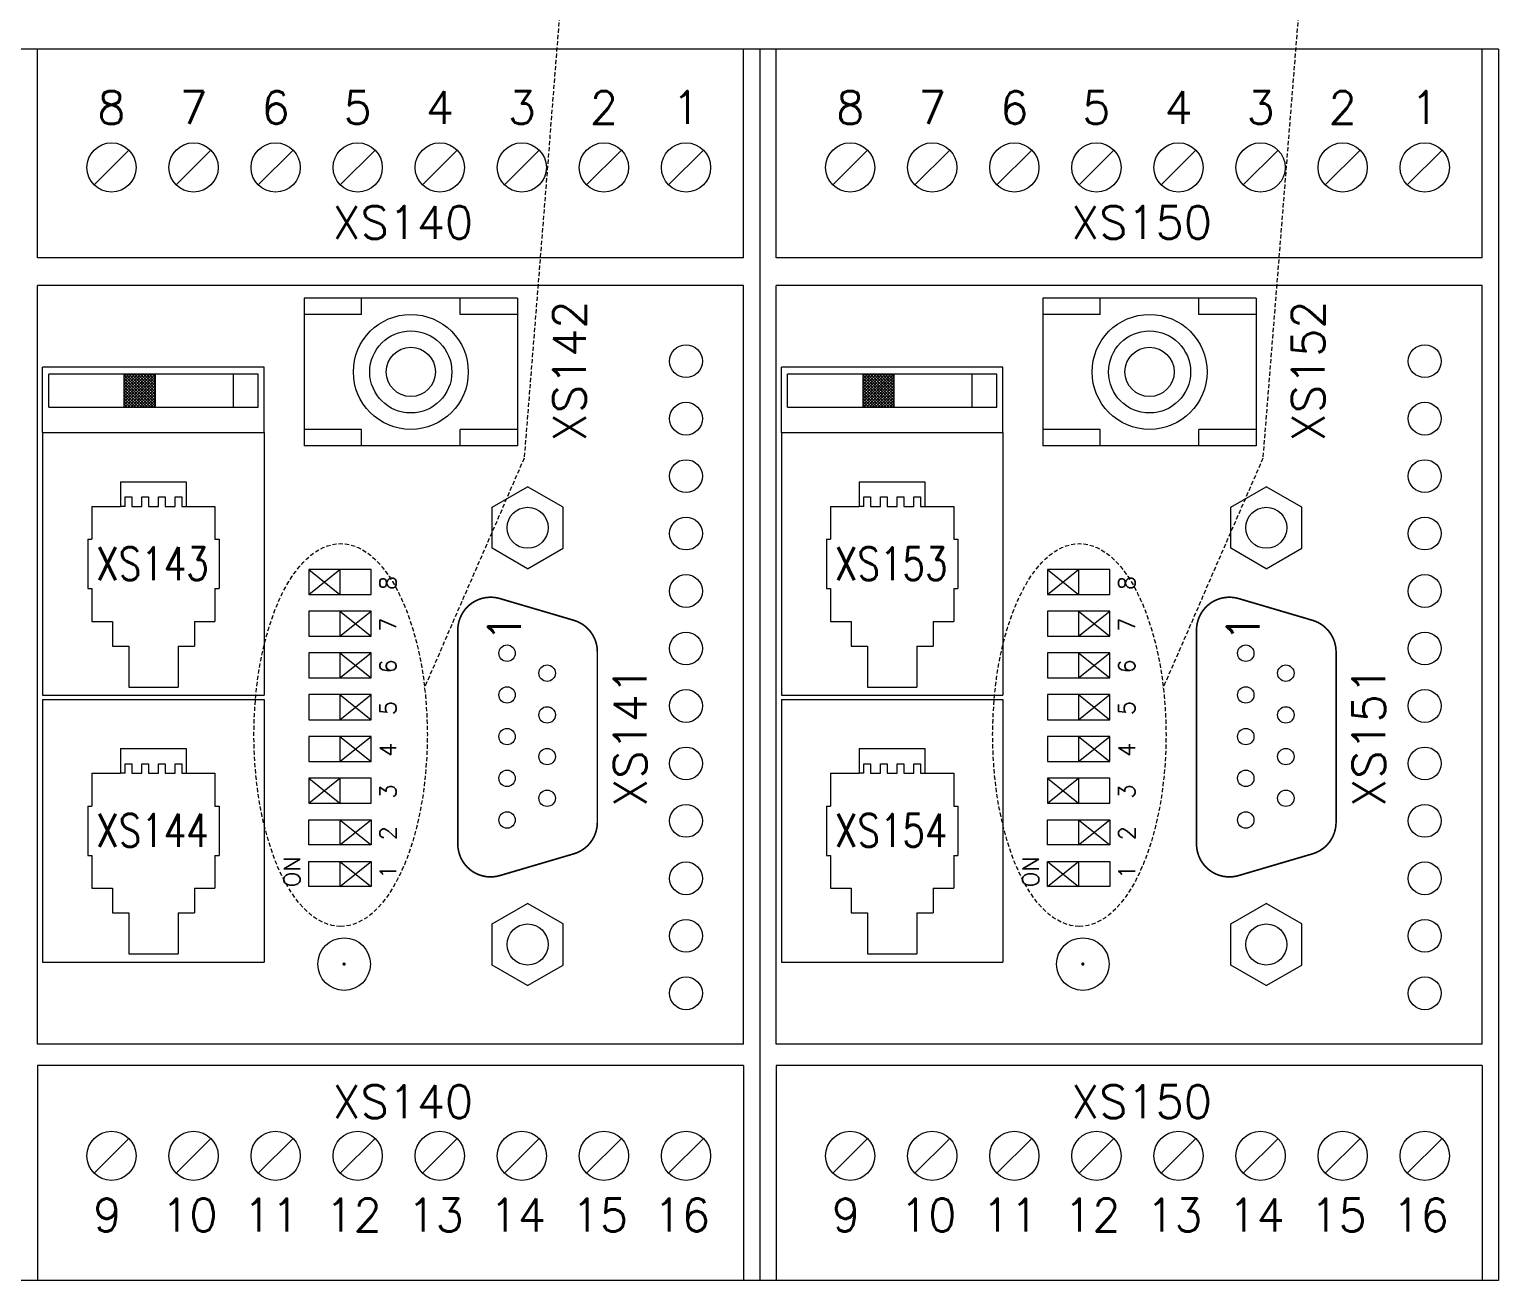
# Model space of a CAD drawing. Extents: x -2993 to 3661, y -4147 to -1441.
# Drawn here: x 2156.3 to 2245.8, y -3647.5 to -3571.3 of the extents above; entities that cross this region are included whole.
import ezdxf
from ezdxf.enums import TextEntityAlignment as Align

# ---------------------------------------------------------------- set-up
doc = ezdxf.new("R2010")
doc.units = 0
doc.header["$LTSCALE"] = 0.1
doc.header["$MEASUREMENT"] = 0
doc.linetypes.add('DASHED', pattern=[19.05, 12.7, -6.35])
doc.layers.get('0').update_dxf_attribs({"linetype": 'CONTINUOUS'})
doc.styles.get("Standard").update_dxf_attribs({"font": 'simplex.shx'})

msp = doc.modelspace()

# ---------------------------------------------------------------- hatches: boundary and pattern name
at = {"lineweight": 13}
h = msp.add_hatch(dxfattribs=at)
h.set_pattern_fill('ANSI37', color=256, angle=180, style=0)
h.set_pattern_definition([(225, (3435.30596, -1324.39629), (0.0883883476, -0.0883883476), []), (315, (3435.30596, -1324.39629), (0.0883883476, 0.0883883476), [])])
h.paths.add_polyline_path([(2162.034, -3594.282), (2163.939, -3594.282), (2163.939, -3592.258), (2162.034, -3592.258)])
h = msp.add_hatch(dxfattribs=at)
h.set_pattern_fill('ANSI37', color=256, angle=180, style=0)
h.set_pattern_definition([(225, (3480.30596, -1324.39629), (0.0883883476, -0.0883883476), []), (315, (3480.30596, -1324.39629), (0.0883883476, 0.0883883476), [])])
h.paths.add_polyline_path([(2207.034, -3594.282), (2208.939, -3594.282), (2208.939, -3592.258), (2207.034, -3592.258)])

# ---------------------------------------------------------------- linework, layer by layer
at = {"linetype": 'DASHED', "lineweight": 13, "ltscale": 0.2}
for p, q in [((2191.814, -3529.828), (2186.408, -3597.388)), ((2236.814, -3529.828), (2231.408, -3597.388)), ((2186.408, -3597.388), (2180.32, -3611.395)), ((2231.408, -3597.388), (2225.32, -3611.395))]:
    msp.add_line(p, q, dxfattribs=at)
at = {"lineweight": 13}
for p, q in [((2200.771, -3572.477), (2155.771, -3572.477)), ((2200.771, -3572.477), (2155.771, -3572.477)), ((2156.771, -3585.177), (2156.771, -3572.477)), ((2199.771, -3585.177), (2199.771, -3572.477)), ((2200.771, -3572.477), (2200.771, -3647.477)), ((2200.771, -3572.477), (2200.771, -3647.477)), ((2200.771, -3572.477), (2200.771, -3647.477)), ((2200.771, -3572.477), (2200.771, -3647.477)), ((2200.771, -3572.477), (2200.771, -3647.477)), ((2200.771, -3572.477), (2200.771, -3647.477)), ((2200.771, -3572.477), (2200.771, -3647.477)), ((2200.771, -3572.477), (2200.771, -3647.477)), ((2200.771, -3572.477), (2200.771, -3647.477)), ((2200.771, -3572.477), (2200.771, -3647.477)), ((2200.771, -3572.477), (2200.771, -3647.477)), ((2200.771, -3572.477), (2200.771, -3647.477)), ((2200.771, -3572.477), (2200.771, -3647.477)), ((2200.771, -3572.477), (2200.771, -3647.477)), ((2200.771, -3572.477), (2200.771, -3647.477)), ((2200.771, -3572.477), (2200.771, -3647.477)), ((2200.771, -3572.477), (2200.771, -3647.477)), ((2200.771, -3572.477), (2200.771, -3647.477)), ((2245.771, -3572.477), (2200.771, -3572.477)), ((2245.771, -3572.477), (2200.771, -3572.477)), ((2201.771, -3585.177), (2201.771, -3572.477)), ((2244.771, -3585.177), (2244.771, -3572.477)), ((2245.771, -3572.477), (2245.771, -3647.477)), ((2245.771, -3572.477), (2245.771, -3647.477)), ((2245.771, -3572.477), (2245.771, -3647.477)), ((2245.771, -3572.477), (2245.771, -3647.477)), ((2245.771, -3572.477), (2245.771, -3647.477)), ((2245.771, -3572.477), (2245.771, -3647.477)), ((2245.771, -3572.477), (2245.771, -3647.477)), ((2245.771, -3572.477), (2245.771, -3647.477)), ((2245.771, -3572.477), (2245.771, -3647.477)), ((2200.771, -3572.977), (2200.771, -3646.977)), ((2200.771, -3572.977), (2200.771, -3646.977)), ((2245.771, -3572.977), (2245.771, -3646.977)), ((2162.332, -3578.616), (2160.21, -3580.737)), ((2167.332, -3578.616), (2165.21, -3580.737)), ((2172.332, -3578.616), (2170.21, -3580.737)), ((2177.332, -3578.616), (2175.21, -3580.737)), ((2182.332, -3578.616), (2180.21, -3580.737)), ((2187.332, -3578.616), (2185.21, -3580.737)), ((2192.332, -3578.616), (2190.21, -3580.737)), ((2197.332, -3578.616), (2195.21, -3580.737)), ((2207.332, -3578.616), (2205.21, -3580.737)), ((2212.332, -3578.616), (2210.21, -3580.737)), ((2217.332, -3578.616), (2215.21, -3580.737)), ((2222.332, -3578.616), (2220.21, -3580.737)), ((2227.332, -3578.616), (2225.21, -3580.737)), ((2232.332, -3578.616), (2230.21, -3580.737)), ((2237.332, -3578.616), (2235.21, -3580.737)), ((2242.332, -3578.616), (2240.21, -3580.737)), ((2199.771, -3585.177), (2156.771, -3585.177)), ((2244.771, -3585.177), (2201.771, -3585.177)), ((2156.771, -3633.077), (2156.771, -3586.877)), ((2199.771, -3586.877), (2156.771, -3586.877)), ((2199.771, -3633.077), (2199.771, -3586.877)), ((2201.771, -3633.077), (2201.771, -3586.877)), ((2244.771, -3586.877), (2201.771, -3586.877)), ((2244.771, -3633.077), (2244.771, -3586.877)), ((2186.007, -3587.631), (2173.007, -3587.631)), ((2173.007, -3587.631), (2173.007, -3596.631)), ((2176.507, -3588.631), (2176.507, -3587.631)), ((2182.507, -3588.631), (2182.507, -3587.631)), ((2186.007, -3587.631), (2186.007, -3596.631)), ((2231.007, -3587.631), (2218.007, -3587.631)), ((2218.007, -3587.631), (2218.007, -3596.631)), ((2221.507, -3588.631), (2221.507, -3587.631)), ((2227.507, -3588.631), (2227.507, -3587.631)), ((2231.007, -3587.631), (2231.007, -3596.631)), ((2176.507, -3588.631), (2173.007, -3588.631)), ((2186.007, -3588.631), (2182.507, -3588.631)), ((2221.507, -3588.631), (2218.007, -3588.631)), ((2231.007, -3588.631), (2227.507, -3588.631)), ((2170.577, -3591.833), (2157.077, -3591.833)), ((2157.077, -3595.827), (2157.077, -3591.833)), ((2170.577, -3595.827), (2170.577, -3591.833)), ((2215.577, -3591.833), (2202.077, -3591.833)), ((2202.077, -3595.827), (2202.077, -3591.833)), ((2215.577, -3595.827), (2215.577, -3591.833)), ((2157.077, -3595.827), (2157.077, -3611.827)), ((2157.077, -3595.827), (2170.577, -3595.827)), ((2170.577, -3595.827), (2170.577, -3611.827)), ((2176.507, -3595.631), (2173.007, -3595.631)), ((2176.507, -3596.631), (2176.507, -3595.631)), ((2182.507, -3596.631), (2182.507, -3595.631)), ((2186.007, -3595.631), (2182.507, -3595.631)), ((2202.077, -3595.827), (2202.077, -3611.827)), ((2202.077, -3595.827), (2215.577, -3595.827)), ((2215.577, -3595.827), (2215.577, -3611.827)), ((2221.507, -3595.631), (2218.007, -3595.631)), ((2221.507, -3596.631), (2221.507, -3595.631)), ((2227.507, -3596.631), (2227.507, -3595.631)), ((2231.007, -3595.631), (2227.507, -3595.631)), ((2186.007, -3596.631), (2173.007, -3596.631)), ((2231.007, -3596.631), (2218.007, -3596.631)), ((2161.827, -3598.827), (2165.827, -3598.827)), ((2161.827, -3598.827), (2161.827, -3600.327)), ((2165.827, -3598.827), (2165.827, -3600.327)), ((2184.454, -3600.375), (2186.619, -3599.125)), ((2188.784, -3600.375), (2186.619, -3599.125)), ((2206.827, -3598.827), (2210.827, -3598.827)), ((2206.827, -3598.827), (2206.827, -3600.327)), ((2210.827, -3598.827), (2210.827, -3600.327)), ((2229.454, -3600.375), (2231.619, -3599.125)), ((2233.784, -3600.375), (2231.619, -3599.125)), ((2160.077, -3600.327), (2160.077, -3602.327)), ((2160.077, -3600.327), (2161.827, -3600.327)), ((2162.1, -3600.327), (2161.827, -3600.327)), ((2165.554, -3600.327), (2165.827, -3600.327)), ((2165.827, -3600.327), (2167.577, -3600.327)), ((2167.577, -3600.327), (2167.577, -3602.327)), ((2184.454, -3602.875), (2184.454, -3600.375)), ((2188.784, -3602.875), (2188.784, -3600.375)), ((2205.077, -3600.327), (2205.077, -3602.327)), ((2205.077, -3600.327), (2206.827, -3600.327)), ((2207.1, -3600.327), (2206.827, -3600.327)), ((2210.554, -3600.327), (2210.827, -3600.327)), ((2210.827, -3600.327), (2212.577, -3600.327)), ((2212.577, -3600.327), (2212.577, -3602.327)), ((2229.454, -3602.875), (2229.454, -3600.375)), ((2233.784, -3602.875), (2233.784, -3600.375)), ((2159.827, -3602.327), (2160.077, -3602.327)), ((2159.827, -3602.327), (2159.827, -3605.327)), ((2167.577, -3602.327), (2167.827, -3602.327)), ((2167.827, -3602.327), (2167.827, -3605.327)), ((2204.827, -3602.327), (2205.077, -3602.327)), ((2204.827, -3602.327), (2204.827, -3605.327)), ((2212.577, -3602.327), (2212.827, -3602.327)), ((2212.827, -3602.327), (2212.827, -3605.327)), ((2186.619, -3604.125), (2184.454, -3602.875)), ((2186.619, -3604.125), (2188.784, -3602.875)), ((2231.619, -3604.125), (2229.454, -3602.875)), ((2231.619, -3604.125), (2233.784, -3602.875)), ((2173.284, -3605.692), (2175.189, -3604.168)), ((2173.284, -3604.168), (2175.189, -3605.692)), ((2218.284, -3605.692), (2220.189, -3604.168)), ((2218.284, -3604.168), (2220.189, -3605.692)), ((2159.827, -3605.327), (2160.077, -3605.327)), ((2160.077, -3605.327), (2160.077, -3607.327)), ((2167.577, -3605.327), (2167.827, -3605.327)), ((2167.577, -3605.327), (2167.577, -3607.327)), ((2204.827, -3605.327), (2205.077, -3605.327)), ((2205.077, -3605.327), (2205.077, -3607.327)), ((2212.577, -3605.327), (2212.827, -3605.327)), ((2212.577, -3605.327), (2212.577, -3607.327)), ((2175.189, -3608.232), (2177.094, -3606.708)), ((2175.189, -3606.708), (2177.094, -3608.232)), ((2220.189, -3608.232), (2222.094, -3606.708)), ((2220.189, -3606.708), (2222.094, -3608.232)), ((2160.077, -3607.327), (2161.327, -3607.327)), ((2161.327, -3607.327), (2161.327, -3608.827)), ((2166.327, -3607.327), (2167.577, -3607.327)), ((2166.327, -3607.327), (2166.327, -3608.827)), ((2205.077, -3607.327), (2206.327, -3607.327)), ((2206.327, -3607.327), (2206.327, -3608.827)), ((2211.327, -3607.327), (2212.577, -3607.327)), ((2211.327, -3607.327), (2211.327, -3608.827)), ((2161.327, -3608.827), (2162.327, -3608.827)), ((2162.327, -3608.827), (2162.327, -3611.327)), ((2165.327, -3608.827), (2165.327, -3611.327)), ((2165.327, -3608.827), (2166.327, -3608.827)), ((2175.189, -3610.772), (2177.094, -3609.248)), ((2175.189, -3609.248), (2177.094, -3610.772)), ((2206.327, -3608.827), (2207.327, -3608.827)), ((2207.327, -3608.827), (2207.327, -3611.327)), ((2210.327, -3608.827), (2210.327, -3611.327)), ((2210.327, -3608.827), (2211.327, -3608.827)), ((2220.189, -3610.772), (2222.094, -3609.248)), ((2220.189, -3609.248), (2222.094, -3610.772)), ((2157.077, -3611.827), (2170.577, -3611.827)), ((2157.077, -3612.077), (2170.577, -3612.077)), ((2157.077, -3612.077), (2157.077, -3628.077)), ((2162.327, -3611.327), (2165.327, -3611.327)), ((2170.577, -3612.077), (2170.577, -3628.077)), ((2175.189, -3613.312), (2177.094, -3611.788)), ((2175.189, -3611.788), (2177.094, -3613.312)), ((2202.077, -3611.827), (2215.577, -3611.827)), ((2202.077, -3612.077), (2215.577, -3612.077)), ((2202.077, -3612.077), (2202.077, -3628.077)), ((2207.327, -3611.327), (2210.327, -3611.327)), ((2215.577, -3612.077), (2215.577, -3628.077)), ((2220.189, -3613.312), (2222.094, -3611.788)), ((2220.189, -3611.788), (2222.094, -3613.312)), ((2175.189, -3615.852), (2177.094, -3614.328)), ((2175.189, -3614.328), (2177.094, -3615.852)), ((2220.189, -3615.852), (2222.094, -3614.328)), ((2220.189, -3614.328), (2222.094, -3615.852)), ((2161.827, -3615.077), (2165.827, -3615.077)), ((2161.827, -3615.077), (2161.827, -3616.577)), ((2165.827, -3615.077), (2165.827, -3616.577)), ((2206.827, -3615.077), (2210.827, -3615.077)), ((2206.827, -3615.077), (2206.827, -3616.577)), ((2210.827, -3615.077), (2210.827, -3616.577)), ((2160.077, -3616.577), (2160.077, -3618.577)), ((2160.077, -3616.577), (2161.827, -3616.577)), ((2162.1, -3616.577), (2161.827, -3616.577)), ((2165.554, -3616.577), (2165.827, -3616.577)), ((2165.827, -3616.577), (2167.577, -3616.577)), ((2167.577, -3616.577), (2167.577, -3618.577)), ((2205.077, -3616.577), (2205.077, -3618.577)), ((2205.077, -3616.577), (2206.827, -3616.577)), ((2207.1, -3616.577), (2206.827, -3616.577)), ((2210.554, -3616.577), (2210.827, -3616.577)), ((2210.827, -3616.577), (2212.577, -3616.577)), ((2212.577, -3616.577), (2212.577, -3618.577)), ((2173.284, -3618.392), (2175.189, -3616.868)), ((2173.284, -3616.868), (2175.189, -3618.392)), ((2218.284, -3618.392), (2220.189, -3616.868)), ((2218.284, -3616.868), (2220.189, -3618.392)), ((2159.827, -3618.577), (2160.077, -3618.577)), ((2159.827, -3618.577), (2159.827, -3621.577)), ((2167.577, -3618.577), (2167.827, -3618.577)), ((2167.827, -3618.577), (2167.827, -3621.577)), ((2204.827, -3618.577), (2205.077, -3618.577)), ((2204.827, -3618.577), (2204.827, -3621.577)), ((2212.577, -3618.577), (2212.827, -3618.577)), ((2212.827, -3618.577), (2212.827, -3621.577)), ((2175.189, -3620.932), (2177.094, -3619.408)), ((2175.189, -3619.408), (2177.094, -3620.932)), ((2220.189, -3620.932), (2222.094, -3619.408)), ((2220.189, -3619.408), (2222.094, -3620.932)), ((2159.827, -3621.577), (2160.077, -3621.577)), ((2160.077, -3621.577), (2160.077, -3623.577)), ((2167.577, -3621.577), (2167.577, -3623.577)), ((2167.577, -3621.577), (2167.827, -3621.577)), ((2175.189, -3623.472), (2177.094, -3621.948)), ((2175.189, -3621.948), (2177.094, -3623.472)), ((2204.827, -3621.577), (2205.077, -3621.577)), ((2205.077, -3621.577), (2205.077, -3623.577)), ((2212.577, -3621.577), (2212.577, -3623.577)), ((2212.577, -3621.577), (2212.827, -3621.577)), ((2218.284, -3623.472), (2220.189, -3621.948)), ((2218.284, -3621.948), (2220.189, -3623.472)), ((2160.077, -3623.577), (2161.327, -3623.577)), ((2161.327, -3623.577), (2161.327, -3625.077)), ((2166.327, -3623.577), (2166.327, -3625.077)), ((2166.327, -3623.577), (2167.577, -3623.577)), ((2205.077, -3623.577), (2206.327, -3623.577)), ((2206.327, -3623.577), (2206.327, -3625.077)), ((2211.327, -3623.577), (2211.327, -3625.077)), ((2211.327, -3623.577), (2212.577, -3623.577)), ((2184.454, -3625.755), (2186.619, -3624.505)), ((2188.784, -3625.755), (2186.619, -3624.505)), ((2229.454, -3625.755), (2231.619, -3624.505)), ((2233.784, -3625.755), (2231.619, -3624.505)), ((2161.327, -3625.077), (2162.327, -3625.077)), ((2162.327, -3625.077), (2162.327, -3627.577)), ((2165.327, -3625.077), (2166.327, -3625.077)), ((2165.327, -3625.077), (2165.327, -3627.577)), ((2206.327, -3625.077), (2207.327, -3625.077)), ((2207.327, -3625.077), (2207.327, -3627.577)), ((2210.327, -3625.077), (2211.327, -3625.077)), ((2210.327, -3625.077), (2210.327, -3627.577)), ((2184.454, -3628.255), (2184.454, -3625.755)), ((2188.784, -3628.255), (2188.784, -3625.755)), ((2229.454, -3628.255), (2229.454, -3625.755)), ((2233.784, -3628.255), (2233.784, -3625.755)), ((2157.077, -3628.077), (2170.577, -3628.077)), ((2162.327, -3627.577), (2165.327, -3627.577)), ((2186.619, -3629.505), (2184.454, -3628.255)), ((2186.619, -3629.505), (2188.784, -3628.255)), ((2202.077, -3628.077), (2215.577, -3628.077)), ((2207.327, -3627.577), (2210.327, -3627.577)), ((2231.619, -3629.505), (2229.454, -3628.255)), ((2231.619, -3629.505), (2233.784, -3628.255)), ((2199.771, -3633.077), (2156.771, -3633.077)), ((2244.771, -3633.077), (2201.771, -3633.077)), ((2199.771, -3634.377), (2156.771, -3634.377)), ((2156.771, -3634.377), (2156.771, -3647.477)), ((2199.771, -3634.377), (2199.771, -3647.477)), ((2244.771, -3634.377), (2201.771, -3634.377)), ((2201.771, -3634.377), (2201.771, -3647.477)), ((2244.771, -3634.377), (2244.771, -3647.477)), ((2162.332, -3638.816), (2160.21, -3640.937)), ((2167.332, -3638.816), (2165.21, -3640.937)), ((2172.332, -3638.816), (2170.21, -3640.937)), ((2177.332, -3638.816), (2175.21, -3640.937)), ((2182.332, -3638.816), (2180.21, -3640.937)), ((2187.332, -3638.816), (2185.21, -3640.937)), ((2192.332, -3638.816), (2190.21, -3640.937)), ((2197.332, -3638.816), (2195.21, -3640.937)), ((2207.332, -3638.816), (2205.21, -3640.937)), ((2212.332, -3638.816), (2210.21, -3640.937)), ((2217.332, -3638.816), (2215.21, -3640.937)), ((2222.332, -3638.816), (2220.21, -3640.937)), ((2227.332, -3638.816), (2225.21, -3640.937)), ((2232.332, -3638.816), (2230.21, -3640.937)), ((2237.332, -3638.816), (2235.21, -3640.937)), ((2242.332, -3638.816), (2240.21, -3640.937)), ((2200.771, -3647.477), (2155.771, -3647.477)), ((2245.771, -3647.477), (2200.771, -3647.477))]:
    msp.add_line(p, q, dxfattribs=at)
at = {"linetype": 'Continuous', "lineweight": 13}
for p, q in [((2170.198, -3592.258), (2157.448, -3592.258)), ((2157.448, -3594.282), (2157.448, -3592.258)), ((2162.034, -3592.258), (2162.034, -3594.282)), ((2163.939, -3592.258), (2163.939, -3594.282)), ((2168.698, -3594.282), (2168.698, -3592.258)), ((2170.198, -3594.282), (2170.198, -3592.258)), ((2215.198, -3592.258), (2202.448, -3592.258)), ((2202.448, -3594.282), (2202.448, -3592.258)), ((2207.034, -3592.258), (2207.034, -3594.282)), ((2208.939, -3592.258), (2208.939, -3594.282)), ((2213.698, -3594.282), (2213.698, -3592.258)), ((2215.198, -3594.282), (2215.198, -3592.258)), ((2157.448, -3594.282), (2170.198, -3594.282)), ((2202.448, -3594.282), (2215.198, -3594.282)), ((2162.1, -3599.743), (2162.506, -3599.743)), ((2162.1, -3600.327), (2162.1, -3599.743)), ((2162.506, -3599.743), (2162.506, -3600.327)), ((2162.506, -3600.327), (2163.116, -3600.327)), ((2163.116, -3599.743), (2163.522, -3599.743)), ((2163.116, -3600.327), (2163.116, -3599.743)), ((2163.522, -3599.743), (2163.522, -3600.327)), ((2163.522, -3600.327), (2164.132, -3600.327)), ((2164.132, -3600.327), (2164.132, -3599.743)), ((2164.132, -3599.743), (2164.538, -3599.743)), ((2164.538, -3599.743), (2164.538, -3600.327)), ((2164.538, -3600.327), (2165.148, -3600.327)), ((2165.148, -3599.743), (2165.554, -3599.743)), ((2165.148, -3600.327), (2165.148, -3599.743)), ((2165.554, -3599.743), (2165.554, -3600.327)), ((2207.1, -3599.743), (2207.506, -3599.743)), ((2207.1, -3600.327), (2207.1, -3599.743)), ((2207.506, -3599.743), (2207.506, -3600.327)), ((2207.506, -3600.327), (2208.116, -3600.327)), ((2208.116, -3599.743), (2208.522, -3599.743)), ((2208.116, -3600.327), (2208.116, -3599.743)), ((2208.522, -3599.743), (2208.522, -3600.327)), ((2208.522, -3600.327), (2209.132, -3600.327)), ((2209.132, -3600.327), (2209.132, -3599.743)), ((2209.132, -3599.743), (2209.538, -3599.743)), ((2209.538, -3599.743), (2209.538, -3600.327)), ((2209.538, -3600.327), (2210.148, -3600.327)), ((2210.148, -3599.743), (2210.554, -3599.743)), ((2210.148, -3600.327), (2210.148, -3599.743)), ((2210.554, -3599.743), (2210.554, -3600.327)), ((2177.094, -3604.168), (2173.284, -3604.168)), ((2173.284, -3604.168), (2173.284, -3605.692)), ((2175.189, -3604.168), (2175.189, -3605.692)), ((2177.094, -3605.692), (2177.094, -3604.168)), ((2222.094, -3604.168), (2218.284, -3604.168)), ((2218.284, -3604.168), (2218.284, -3605.692)), ((2220.189, -3604.168), (2220.189, -3605.692)), ((2222.094, -3605.692), (2222.094, -3604.168)), ((2173.284, -3605.692), (2177.094, -3605.692)), ((2218.284, -3605.692), (2222.094, -3605.692)), ((2177.094, -3606.708), (2173.284, -3606.708)), ((2173.284, -3606.708), (2173.284, -3608.232)), ((2175.189, -3606.708), (2175.189, -3608.232)), ((2177.094, -3608.232), (2177.094, -3606.708)), ((2222.094, -3606.708), (2218.284, -3606.708)), ((2218.284, -3606.708), (2218.284, -3608.232)), ((2220.189, -3606.708), (2220.189, -3608.232)), ((2222.094, -3608.232), (2222.094, -3606.708)), ((2173.284, -3608.232), (2177.094, -3608.232)), ((2218.284, -3608.232), (2222.094, -3608.232)), ((2177.094, -3609.248), (2173.284, -3609.248)), ((2173.284, -3609.248), (2173.284, -3610.772)), ((2175.189, -3609.248), (2175.189, -3610.772)), ((2177.094, -3610.772), (2177.094, -3609.248)), ((2222.094, -3609.248), (2218.284, -3609.248)), ((2218.284, -3609.248), (2218.284, -3610.772)), ((2220.189, -3609.248), (2220.189, -3610.772)), ((2222.094, -3610.772), (2222.094, -3609.248)), ((2173.284, -3610.772), (2177.094, -3610.772)), ((2218.284, -3610.772), (2222.094, -3610.772)), ((2177.094, -3611.788), (2173.284, -3611.788)), ((2173.284, -3611.788), (2173.284, -3613.312)), ((2175.189, -3611.788), (2175.189, -3613.312)), ((2177.094, -3613.312), (2177.094, -3611.788)), ((2222.094, -3611.788), (2218.284, -3611.788)), ((2218.284, -3611.788), (2218.284, -3613.312)), ((2220.189, -3611.788), (2220.189, -3613.312)), ((2222.094, -3613.312), (2222.094, -3611.788)), ((2173.284, -3613.312), (2177.094, -3613.312)), ((2218.284, -3613.312), (2222.094, -3613.312)), ((2177.094, -3614.328), (2173.284, -3614.328)), ((2173.284, -3614.328), (2173.284, -3615.852)), ((2175.189, -3614.328), (2175.189, -3615.852)), ((2177.094, -3615.852), (2177.094, -3614.328)), ((2222.094, -3614.328), (2218.284, -3614.328)), ((2218.284, -3614.328), (2218.284, -3615.852)), ((2220.189, -3614.328), (2220.189, -3615.852)), ((2222.094, -3615.852), (2222.094, -3614.328)), ((2162.1, -3616.577), (2162.1, -3615.993)), ((2162.1, -3615.993), (2162.506, -3615.993)), ((2162.506, -3615.993), (2162.506, -3616.577)), ((2162.506, -3616.577), (2163.116, -3616.577)), ((2163.116, -3615.993), (2163.522, -3615.993)), ((2163.116, -3616.577), (2163.116, -3615.993)), ((2163.522, -3615.993), (2163.522, -3616.577)), ((2163.522, -3616.577), (2164.132, -3616.577)), ((2164.132, -3616.577), (2164.132, -3615.993)), ((2164.132, -3615.993), (2164.538, -3615.993)), ((2164.538, -3615.993), (2164.538, -3616.577)), ((2164.538, -3616.577), (2165.148, -3616.577)), ((2165.148, -3616.577), (2165.148, -3615.993)), ((2165.148, -3615.993), (2165.554, -3615.993)), ((2165.554, -3615.993), (2165.554, -3616.577)), ((2173.284, -3615.852), (2177.094, -3615.852)), ((2207.1, -3616.577), (2207.1, -3615.993)), ((2207.1, -3615.993), (2207.506, -3615.993)), ((2207.506, -3615.993), (2207.506, -3616.577)), ((2207.506, -3616.577), (2208.116, -3616.577)), ((2208.116, -3615.993), (2208.522, -3615.993)), ((2208.116, -3616.577), (2208.116, -3615.993)), ((2208.522, -3615.993), (2208.522, -3616.577)), ((2208.522, -3616.577), (2209.132, -3616.577)), ((2209.132, -3616.577), (2209.132, -3615.993)), ((2209.132, -3615.993), (2209.538, -3615.993)), ((2209.538, -3615.993), (2209.538, -3616.577)), ((2209.538, -3616.577), (2210.148, -3616.577)), ((2210.148, -3616.577), (2210.148, -3615.993)), ((2210.148, -3615.993), (2210.554, -3615.993)), ((2210.554, -3615.993), (2210.554, -3616.577)), ((2218.284, -3615.852), (2222.094, -3615.852)), ((2177.094, -3616.868), (2173.284, -3616.868)), ((2173.284, -3616.868), (2173.284, -3618.392)), ((2175.189, -3616.868), (2175.189, -3618.392)), ((2177.094, -3618.392), (2177.094, -3616.868)), ((2222.094, -3616.868), (2218.284, -3616.868)), ((2218.284, -3616.868), (2218.284, -3618.392)), ((2220.189, -3616.868), (2220.189, -3618.392)), ((2222.094, -3618.392), (2222.094, -3616.868)), ((2173.284, -3618.392), (2177.094, -3618.392)), ((2218.284, -3618.392), (2222.094, -3618.392)), ((2173.284, -3619.408), (2177.094, -3619.408)), ((2173.284, -3620.932), (2173.284, -3619.408)), ((2175.189, -3619.408), (2175.189, -3620.932)), ((2177.094, -3619.408), (2177.094, -3620.932)), ((2218.284, -3619.408), (2222.094, -3619.408)), ((2218.284, -3620.932), (2218.284, -3619.408)), ((2220.189, -3619.408), (2220.189, -3620.932)), ((2222.094, -3619.408), (2222.094, -3620.932)), ((2177.094, -3620.932), (2173.284, -3620.932)), ((2222.094, -3620.932), (2218.284, -3620.932)), ((2173.284, -3621.948), (2177.094, -3621.948)), ((2173.284, -3623.472), (2173.284, -3621.948)), ((2175.189, -3621.948), (2175.189, -3623.472)), ((2177.094, -3621.948), (2177.094, -3623.472)), ((2218.284, -3621.948), (2222.094, -3621.948)), ((2218.284, -3623.472), (2218.284, -3621.948)), ((2220.189, -3621.948), (2220.189, -3623.472)), ((2222.094, -3621.948), (2222.094, -3623.472)), ((2177.094, -3623.472), (2173.284, -3623.472)), ((2222.094, -3623.472), (2218.284, -3623.472))]:
    msp.add_line(p, q, dxfattribs=at)
at = {"lineweight": 13, "const_width": 0.1}
for points in [[(2182.369, -3607.854), (2182.369, -3620.888, 0.500706), (2184.933, -3622.807), (2189.433, -3621.483, 0.332706), (2190.869, -3619.564), (2190.869, -3609.177, 0.332706), (2189.433, -3607.259), (2184.933, -3605.935, 0.500706)], [(2227.369, -3607.854), (2227.369, -3620.888, 0.500706), (2229.933, -3622.807), (2234.433, -3621.483, 0.332706), (2235.869, -3619.564), (2235.869, -3609.177, 0.332706), (2234.433, -3607.259), (2229.933, -3605.935, 0.500706)], [(2175.493, -3628.199, 1), (2175.393, -3628.199, 1)], [(2220.493, -3628.199, 1), (2220.393, -3628.199, 1)]]:
    msp.add_lwpolyline(points, format="xyb", close=True, dxfattribs=at)
at = {"lineweight": 13}
for centre, radius in [((2161.271, -3579.677), 1.5), ((2166.271, -3579.677), 1.5), ((2171.271, -3579.677), 1.5), ((2176.271, -3579.677), 1.5), ((2181.271, -3579.677), 1.5), ((2186.271, -3579.677), 1.5), ((2191.271, -3579.677), 1.5), ((2196.271, -3579.677), 1.5), ((2206.271, -3579.677), 1.5), ((2211.271, -3579.677), 1.5), ((2216.271, -3579.677), 1.5), ((2221.271, -3579.677), 1.5), ((2226.271, -3579.677), 1.5), ((2231.271, -3579.677), 1.5), ((2236.271, -3579.677), 1.5), ((2241.271, -3579.677), 1.5), ((2179.507, -3592.131), 2.5), ((2224.507, -3592.131), 2.5), ((2196.271, -3591.477), 1), ((2241.271, -3591.477), 1), ((2196.271, -3594.977), 1), ((2241.271, -3594.977), 1), ((2196.271, -3598.477), 1), ((2241.271, -3598.477), 1), ((2186.619, -3601.625), 1.25), ((2231.619, -3601.625), 1.25), ((2196.271, -3601.977), 1), ((2241.271, -3601.977), 1), ((2196.271, -3605.477), 1), ((2241.271, -3605.477), 1), ((2196.271, -3608.977), 1), ((2241.271, -3608.977), 1), ((2185.369, -3609.263), 0.5), ((2230.369, -3609.263), 0.5), ((2187.81, -3610.48), 0.5), ((2232.81, -3610.48), 0.5), ((2185.369, -3611.803), 0.5), ((2230.369, -3611.803), 0.5), ((2196.271, -3612.477), 1), ((2241.271, -3612.477), 1), ((2187.81, -3613.02), 0.5), ((2232.81, -3613.02), 0.5), ((2185.369, -3614.343), 0.5), ((2230.369, -3614.343), 0.5), ((2187.81, -3615.56), 0.5), ((2196.271, -3615.977), 1), ((2232.81, -3615.56), 0.5), ((2241.271, -3615.977), 1), ((2185.369, -3616.883), 0.5), ((2230.369, -3616.883), 0.5), ((2187.81, -3618.1), 0.5), ((2196.271, -3619.477), 1), ((2232.81, -3618.1), 0.5), ((2241.271, -3619.477), 1), ((2185.369, -3619.423), 0.5), ((2185.369, -3619.423), 0.5), ((2230.369, -3619.423), 0.5), ((2230.369, -3619.423), 0.5), ((2196.271, -3622.977), 1), ((2241.271, -3622.977), 1), ((2196.271, -3626.477), 1), ((2241.271, -3626.477), 1), ((2186.619, -3627.005), 1.25), ((2231.619, -3627.005), 1.25), ((2175.443, -3628.199), 1.6), ((2220.443, -3628.199), 1.6), ((2196.271, -3629.977), 1), ((2241.271, -3629.977), 1), ((2161.271, -3639.877), 1.5), ((2166.271, -3639.877), 1.5), ((2171.271, -3639.877), 1.5), ((2176.271, -3639.877), 1.5), ((2181.271, -3639.877), 1.5), ((2186.271, -3639.877), 1.5), ((2191.271, -3639.877), 1.5), ((2196.271, -3639.877), 1.5), ((2206.271, -3639.877), 1.5), ((2211.271, -3639.877), 1.5), ((2216.271, -3639.877), 1.5), ((2221.271, -3639.877), 1.5), ((2226.271, -3639.877), 1.5), ((2231.271, -3639.877), 1.5), ((2236.271, -3639.877), 1.5), ((2241.271, -3639.877), 1.5)]:
    msp.add_circle(centre, radius, dxfattribs=at)
at = {"linetype": 'Continuous', "lineweight": 13}
for centre, radius in [((2179.507, -3592.131), 3.5), ((2224.507, -3592.131), 3.5), ((2179.507, -3592.131), 1.5), ((2224.507, -3592.131), 1.5)]:
    msp.add_circle(centre, radius, dxfattribs=at)
at = {"linetype": 'DASHED', "lineweight": 13, "ltscale": 0.2}
for centre in [(2175.231, -3614.245), (2220.231, -3614.245)]:
    msp.add_ellipse(centre, major_axis=(0, -11.654), ratio=0.453216, dxfattribs=at)

# ---------------------------------------------------------------- texts
at = {"lineweight": 13}
for s, p in [('8', (2161.271, -3577.029)), ('7', (2166.271, -3577.029)), ('6', (2171.271, -3577.029)), ('5', (2176.271, -3577.029)), ('4', (2181.271, -3577.029)), ('3', (2186.271, -3577.029)), ('2', (2191.271, -3577.029)), ('1', (2196.271, -3577.029)), ('8', (2206.271, -3577.029)), ('7', (2211.271, -3577.029)), ('6', (2216.271, -3577.029)), ('5', (2221.271, -3577.029)), ('4', (2226.271, -3577.029)), ('3', (2231.271, -3577.029)), ('2', (2236.271, -3577.029)), ('1', (2241.271, -3577.029)), ('XS140', (2179.021, -3584.029)), ('XS150', (2224.021, -3584.029)), ('XS140', (2179.021, -3637.576)), ('XS150', (2224.021, -3637.576))]:
    msp.add_text(s, height=2, dxfattribs=at).set_placement(p, align=Align.CENTER)
for s, p in [('XS142', (2189.17, -3592.071)), ('XS152', (2234.17, -3592.071)), ('XS141', (2192.869, -3614.331)), ('XS151', (2237.869, -3614.331))]:
    msp.add_text(s, height=2, rotation=90, dxfattribs=at).set_placement(p, align=Align.MIDDLE_CENTER)
at = {"lineweight": 13, "width": 0.8}
for s, p in [('XS143', (2163.771, -3603.806)), ('XS153', (2208.771, -3603.806)), ('XS144', (2163.771, -3620.056)), ('XS154', (2208.771, -3620.056))]:
    msp.add_text(s, height=2, dxfattribs=at).set_placement(p, align=Align.MIDDLE_CENTER)
at = {"linetype": 'Continuous', "lineweight": 13}
for s, p in [('8', (2178.621, -3605.415)), ('8', (2223.621, -3605.415)), ('7', (2178.621, -3607.955)), ('7', (2223.621, -3607.955)), ('6', (2178.621, -3610.495)), ('6', (2223.621, -3610.495)), ('5', (2178.621, -3613.035)), ('5', (2223.621, -3613.035)), ('4', (2178.621, -3615.575)), ('4', (2223.621, -3615.575)), ('3', (2178.621, -3618.115)), ('3', (2223.621, -3618.115)), ('2', (2178.621, -3620.655)), ('2', (2223.621, -3620.655)), ('ON', (2172.762, -3623.519)), ('ON', (2217.762, -3623.519)), ('1', (2178.621, -3623.003)), ('1', (2223.621, -3623.003))]:
    msp.add_text(s, height=1, rotation=90, dxfattribs=at).set_placement(p)
at = {"lineweight": 13}
for p in [(2186.205, -3607.725), (2231.205, -3607.725)]:
    msp.add_text('1', height=2, rotation=90, dxfattribs=at).set_placement(p, align=Align.CENTER)
at = {"lineweight": 13, "text_generation_flag": 6}
for s, p in [('9', (2161.021, -3644.477)), ('10', (2166.021, -3644.477)), ('11', (2171.021, -3644.477)), ('12', (2176.021, -3644.477)), ('13', (2181.021, -3644.477)), ('14', (2186.021, -3644.477)), ('15', (2191.021, -3644.477)), ('16', (2196.021, -3644.477)), ('9', (2206.021, -3644.477)), ('10', (2211.021, -3644.477)), ('11', (2216.021, -3644.477)), ('12', (2221.021, -3644.477)), ('13', (2226.021, -3644.477)), ('14', (2231.021, -3644.477)), ('15', (2236.021, -3644.477)), ('16', (2241.021, -3644.477))]:
    msp.add_text(s, height=2, rotation=180, dxfattribs=at).set_placement(p, align=Align.CENTER)

doc.saveas('drawing.dxf')
